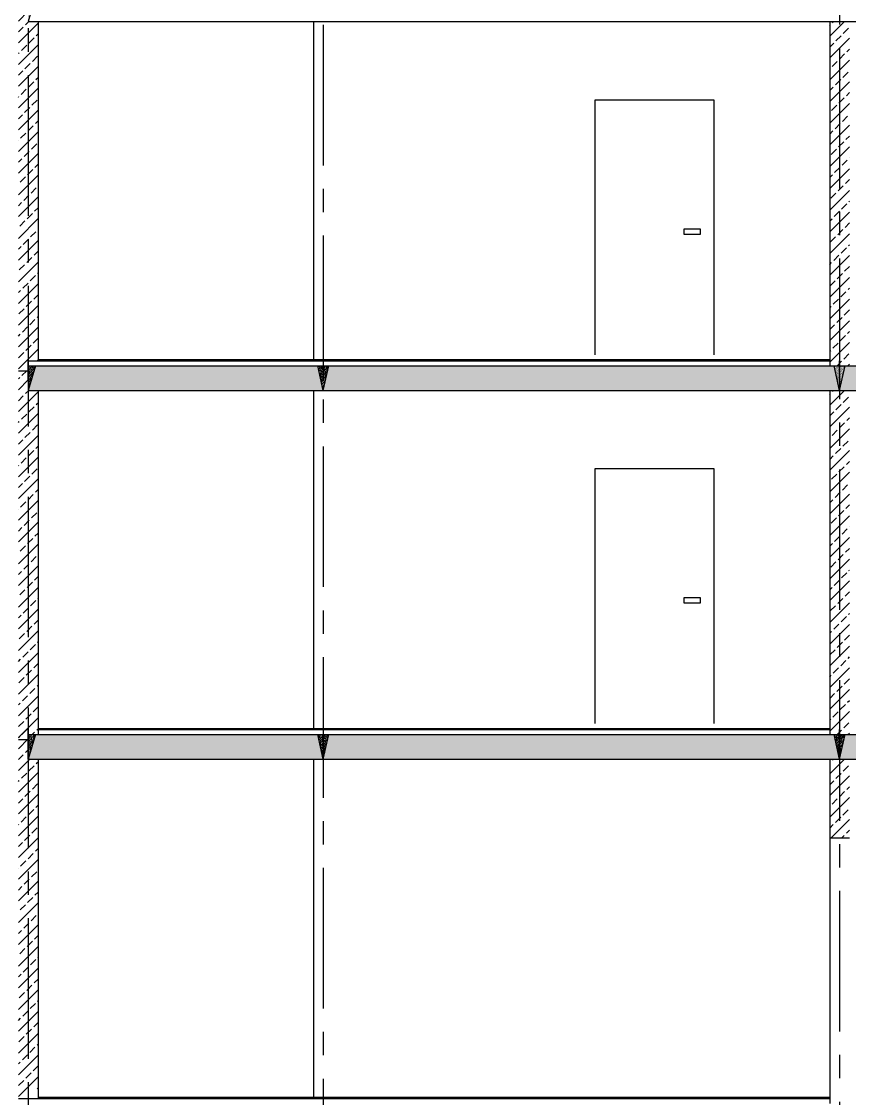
# Model space of a CAD drawing. Header units: millimetres. Extents: x -257254 to 390979, y -202328 to 355504.
# Drawn here: x 89774 to 96509, y 37175 to 45935 of the extents above; entities that cross this region are included whole.
import ezdxf

# ---------------------------------------------------------------- set-up
doc = ezdxf.new("R2010")
doc.units = ezdxf.units.MM
doc.linetypes.add('CENTER2', pattern=[28.575, 19.05, -3.175, 3.175, -3.175])
doc.layers.add('оси', color=1, linetype='CENTER2')
doc.layers.add('разрез', color=40, linetype='Continuous')

msp = doc.modelspace()

# ---------------------------------------------------------------- hatches: boundary and pattern name
at = {"layer": 'разрез'}
h = msp.add_hatch(dxfattribs=at)
h.set_pattern_fill('JIS_STN_2.5', color=256, scale=50)
h.set_pattern_definition([(45, (2e-09, -18000), (-88.38835, 88.38835), []), (45, (88.25, -18000), (-88.38835, 88.38835), [60, -25])])
h.paths.add_polyline_path([(89829.02595, 46095.34196), (89749.02595, 46095.34196), (89749.02595, 46015.34196), (89749.02595, 43095.34196), (89829.02595, 43095.34196), (89829.02595, 43175.34196)])
h.paths.add_polyline_path([(89909.02596, 45935.34196), (89829.02595, 45935.34196), (89829.02595, 43175.34196), (89909.02596, 43175.34196)])
h = msp.add_hatch(dxfattribs=at)
h.set_pattern_fill('AR-SAND', color=256, scale=0.3, angle=-90)
h.paths.add_polyline_path([(89829.02595, 46135.34196), (89886.99063, 46135.34196), (89829.02595, 45935.34196)])
h = msp.add_hatch(dxfattribs=at)
h.set_pattern_fill('JIS_STN_2.5', color=256, scale=50)
h.set_pattern_definition([(45, (16800, -18000), (-88.38835, 88.38835), []), (45, (16888.25, -18000), (-88.38835, 88.38835), [60, -25])])
h.paths.add_polyline_path([(96509.02595, 45935.34196), (96429.02595, 45935.34196), (96429.02595, 43135.34196), (96509.02595, 43135.34196)])
h.paths.add_polyline_path([(96429.02595, 45935.34196), (96349.02595, 45935.34196), (96349.02595, 43135.34196), (96429.02595, 43135.34196)])
h = msp.add_hatch(dxfattribs=at)
h.set_pattern_fill('JIS_STN_2.5', color=256, scale=50)
h.set_pattern_definition([(45, (0, 3000), (-88.38835, 88.38835), []), (45, (88.25, 3000), (-88.38835, 88.38835), [60, -25])])
h.paths.add_polyline_path([(92229.02595, 43135.34196), (89829.02595, 43135.34196), (89829.02595, 42935.34196), (92229.02595, 42935.34196)])
h.paths.add_polyline_path([(96429.02595, 43135.34196), (92229.02596, 43135.34196), (92229.02596, 43015.34196), (92229.02595, 42935.34196), (96429.02595, 42935.34196)])
h.paths.add_polyline_path([(100629.02596, 43135.34196), (96429.02595, 43135.34196), (96429.02595, 42935.34196), (100629.02596, 42935.34196)])
h.paths.add_polyline_path([(102169.02596, 43135.34196), (100629.02596, 43135.34196), (100629.02596, 42935.34196), (102169.02596, 42935.34196)])
h = msp.add_hatch(dxfattribs=at)
h.set_pattern_fill('AR-SAND', color=256, scale=0.3, angle=-90)
h.paths.add_polyline_path([(89829.02595, 43135.34196), (89886.99063, 43135.34196), (89829.02595, 42935.34196)])
h = msp.add_hatch(dxfattribs=at)
h.set_pattern_fill('AR-SAND', color=256, scale=0.3, angle=-90)
h.paths.add_polyline_path([(92229.02595, 43135.34196), (92183.67903, 43135.34196), (92229.02595, 42935.34196)])
h.paths.add_polyline_path([(92274.37288, 43135.34196), (92229.02595, 43135.34196), (92229.02595, 42935.34196)])
h = msp.add_hatch(dxfattribs=at)
h.set_pattern_fill('AR-SAND', color=256, scale=0.3, angle=-90)
h.paths.add_polyline_path([(96429.02595, 43135.34196), (96383.67903, 43135.34196), (96429.02595, 42935.34196)])
h.paths.add_polyline_path([(96474.37288, 43135.34196), (96429.02595, 43135.34196), (96429.02595, 42935.34196)])
h = msp.add_hatch(dxfattribs=at)
h.set_pattern_fill('JIS_STN_2.5', color=256, scale=50)
h.set_pattern_definition([(45, (-2e-07, -21000), (-88.38835, 88.38835), []), (45, (88.25, -21000), (-88.38835, 88.38835), [60, -25])])
h.paths.add_polyline_path([(89829.02595, 43095.34196), (89749.02595, 43095.34196), (89749.02595, 43015.34196), (89749.02595, 40095.34196), (89829.02595, 40095.34196), (89829.02595, 40175.34196)])
h.paths.add_polyline_path([(89909.02595, 42935.34196), (89829.02595, 42935.34196), (89829.02595, 40135.34196), (89909.02595, 40135.34196)])
h = msp.add_hatch(dxfattribs=at)
h.set_pattern_fill('JIS_STN_2.5', color=256, scale=50)
h.set_pattern_definition([(45, (16800, -21000), (-88.38835, 88.38835), []), (45, (16888.25, -21000), (-88.38835, 88.38835), [60, -25])])
h.paths.add_polyline_path([(96429.02595, 42935.34196), (96349.02595, 42935.34196), (96349.02595, 40135.34196), (96429.02595, 40135.34196)])
h.paths.add_polyline_path([(96509.02595, 42935.34196), (96429.02595, 42935.34196), (96429.02595, 40135.34196), (96509.02595, 40135.34196)])
h = msp.add_hatch(dxfattribs=at)
h.set_pattern_fill('JIS_STN_2.5', color=256, scale=50)
h.set_pattern_definition([(45, (-2e-07, -23920), (-88.38835, 88.38835), []), (45, (88.25, -23920), (-88.38835, 88.38835), [60, -25])])
h.paths.add_polyline_path([(89829.02595, 40175.34196), (89749.02595, 40175.34196), (89749.02595, 40095.34196), (89749.02595, 37175.34196), (89829.02595, 37175.34196), (89829.02595, 37255.34196)])
h.paths.add_polyline_path([(89909.02595, 39935.34196), (89829.02595, 39935.34196), (89829.02595, 37255.34196), (89909.02595, 37255.34196)])
h = msp.add_hatch(dxfattribs=at)
h.set_pattern_fill('JIS_STN_2.5', color=256, scale=50)
h.paths.add_polyline_path([(92229.02595, 40135.34196), (89829.02595, 40135.34196), (89829.02595, 39935.34196), (92229.02595, 39935.34196)])
h.paths.add_polyline_path([(96429.02595, 40135.34196), (92229.02596, 40135.34196), (92229.02596, 40015.34196), (92229.02595, 39935.34196), (96429.02595, 39935.34196)])
h.paths.add_polyline_path([(100629.02596, 40135.34196), (96429.02595, 40135.34196), (96429.02595, 39935.34196), (100629.02596, 39935.34196)])
h.paths.add_polyline_path([(102169.02596, 40135.34196), (100629.02596, 40135.34196), (100629.02596, 39935.34196), (102169.02596, 39935.34196)])
h = msp.add_hatch(dxfattribs=at)
h.set_pattern_fill('AR-SAND', color=256, scale=0.3, angle=-90)
h.paths.add_polyline_path([(89829.02595, 40135.34196), (89886.99063, 40135.34196), (89829.02595, 39935.34196)])
h = msp.add_hatch(dxfattribs=at)
h.set_pattern_fill('AR-SAND', color=256, scale=0.3, angle=-90)
h.paths.add_polyline_path([(92229.02595, 40135.34196), (92183.67903, 40135.34196), (92229.02595, 39935.34196)])
h.paths.add_polyline_path([(92274.37288, 40135.34196), (92229.02595, 40135.34196), (92229.02595, 39935.34196)])
h = msp.add_hatch(dxfattribs=at)
h.set_pattern_fill('AR-SAND', color=256, scale=0.3, angle=-90)
h.paths.add_polyline_path([(96429.02595, 40135.34196), (96383.67903, 40135.34196), (96429.02595, 39935.34196)])
h.paths.add_polyline_path([(96474.37288, 40135.34196), (96429.02595, 40135.34196), (96429.02595, 39935.34196)])
h = msp.add_hatch(dxfattribs=at)
h.set_pattern_fill('JIS_STN_2.5', color=256, scale=50)
h.set_pattern_definition([(45, (16800, -24000), (-88.38835, 88.38835), []), (45, (16888.25, -24000), (-88.38835, 88.38835), [60, -25])])
h.paths.add_polyline_path([(96429.02595, 39296.34196), (96509.02595, 39296.34196), (96509.02595, 39935.34196), (96429.02595, 39935.34196)])
h.paths.add_polyline_path([(96349.02595, 39296.34196), (96429.02595, 39296.34196), (96429.02595, 39935.34196), (96349.02595, 39935.34196)])

# ---------------------------------------------------------------- linework, layer by layer
at = {"layer": 'оси', "ltscale": 60}
for p, q in [((89829.02595, 69502.09472), (89829.02595, 31517.09795)), ((92229.02595, 66482.32084), (92229.02595, 31517.09795)), ((96429.02595, 66295.34196), (96429.02595, 31517.09795))]:
    msp.add_line(p, q, dxfattribs=at)
at = {"layer": 'разрез'}
for p, q in [((89886.99063, 46135.34196), (89829.02595, 45935.34196)), ((89829.02595, 45935.34196), (102169.02596, 45935.34196)), ((89909.02596, 45935.34196), (89909.02596, 43175.34196)), ((92149.02596, 45935.34196), (92149.02596, 43175.34196)), ((96349.02595, 45935.34196), (96349.02595, 43135.34196)), ((95409.02613, 45296.34196), (94439.02613, 45296.34196)), ((94439.02613, 45296.34196), (94439.02613, 43225.34196)), ((95409.02613, 43225.34196), (95409.02613, 45296.34196)), ((95296.2398, 44246.34196), (95161.22963, 44246.34196)), ((95161.22963, 44246.34196), (95161.22963, 44205.76127)), ((95296.2398, 44205.76127), (95296.2398, 44246.34196)), ((95161.22963, 44205.76127), (95296.2398, 44205.76127)), ((89829.02595, 43175.34196), (96349.02595, 43175.34196)), ((89829.02595, 43015.34196), (89829.02595, 43175.34196)), ((89829.02595, 43135.34196), (102169.02596, 43135.34196)), ((89886.99063, 43135.34196), (89829.02595, 42935.34196)), ((89909.02595, 43185.34196), (96349.02595, 43185.34196)), ((92229.02595, 42935.34196), (92183.67903, 43135.34196)), ((92229.02595, 42935.34196), (92274.37288, 43135.34196)), ((92229.02596, 43175.34196), (92229.02596, 43015.34196)), ((96429.02595, 42935.34196), (96383.67903, 43135.34196)), ((96429.02595, 43015.34196), (96429.02595, 43175.34196)), ((96429.02595, 42935.34196), (96474.37288, 43135.34196)), ((89749.02595, 43095.34196), (89829.02595, 43095.34196)), ((89829.02595, 42935.34196), (102169.02596, 42935.34196)), ((89909.02596, 42935.34196), (89909.02596, 40135.34196)), ((92149.02596, 42935.34196), (92149.02596, 40175.34196)), ((96349.02595, 42935.34196), (96349.02595, 40135.34196)), ((95409.02613, 42296.34196), (94439.02613, 42296.34196)), ((94439.02613, 42296.34196), (94439.02613, 40225.34196)), ((95409.02613, 40225.34196), (95409.02613, 42296.34196)), ((95296.2398, 41246.34196), (95161.22963, 41246.34196)), ((95161.22963, 41246.34196), (95161.22963, 41205.76127)), ((95161.22963, 41205.76127), (95296.2398, 41205.76127)), ((95296.2398, 41205.76127), (95296.2398, 41246.34196)), ((89829.02595, 39935.34196), (89829.02595, 40175.34196)), ((89829.02595, 40135.34196), (102249.02596, 40135.34196)), ((89886.99063, 40135.34196), (89829.02595, 39935.34196)), ((89909.02595, 40185.34196), (96349.02595, 40185.34196)), ((89909.02596, 40175.34196), (96349.02595, 40175.34196)), ((92229.02595, 39935.34196), (92183.67903, 40135.34196)), ((92229.02595, 40185.34196), (92229.02595, 39935.34196)), ((92229.02595, 39935.34196), (92274.37288, 40135.34196)), ((92229.02596, 40175.34196), (92229.02596, 40015.34196)), ((96429.02595, 39935.34196), (96383.67903, 40135.34196)), ((96429.02595, 39935.34196), (96429.02595, 40175.34196)), ((96429.02595, 39935.34196), (96474.37288, 40135.34196)), ((89749.02595, 40095.34196), (89829.02595, 40095.34196)), ((89829.02595, 39935.34196), (102249.02596, 39935.34196)), ((89909.02596, 39935.34196), (89909.02596, 37175.34196)), ((92149.02596, 39935.34196), (92149.02596, 37175.34196)), ((96349.02595, 39935.34196), (96349.02595, 37135.34196)), ((96349.02595, 39296.34196), (96509.02595, 39296.34196)), ((89749.02595, 37175.34196), (96349.02595, 37175.34196)), ((89829.02595, 37175.34196), (89829.02595, 36935.34196)), ((89909.02595, 37185.34196), (96349.02595, 37185.34196)), ((92229.02595, 37185.34196), (92229.02595, 36935.34196)), ((92229.02595, 37175.34196), (92229.02595, 36935.34196))]:
    msp.add_line(p, q, dxfattribs=at)

doc.saveas('drawing.dxf')
